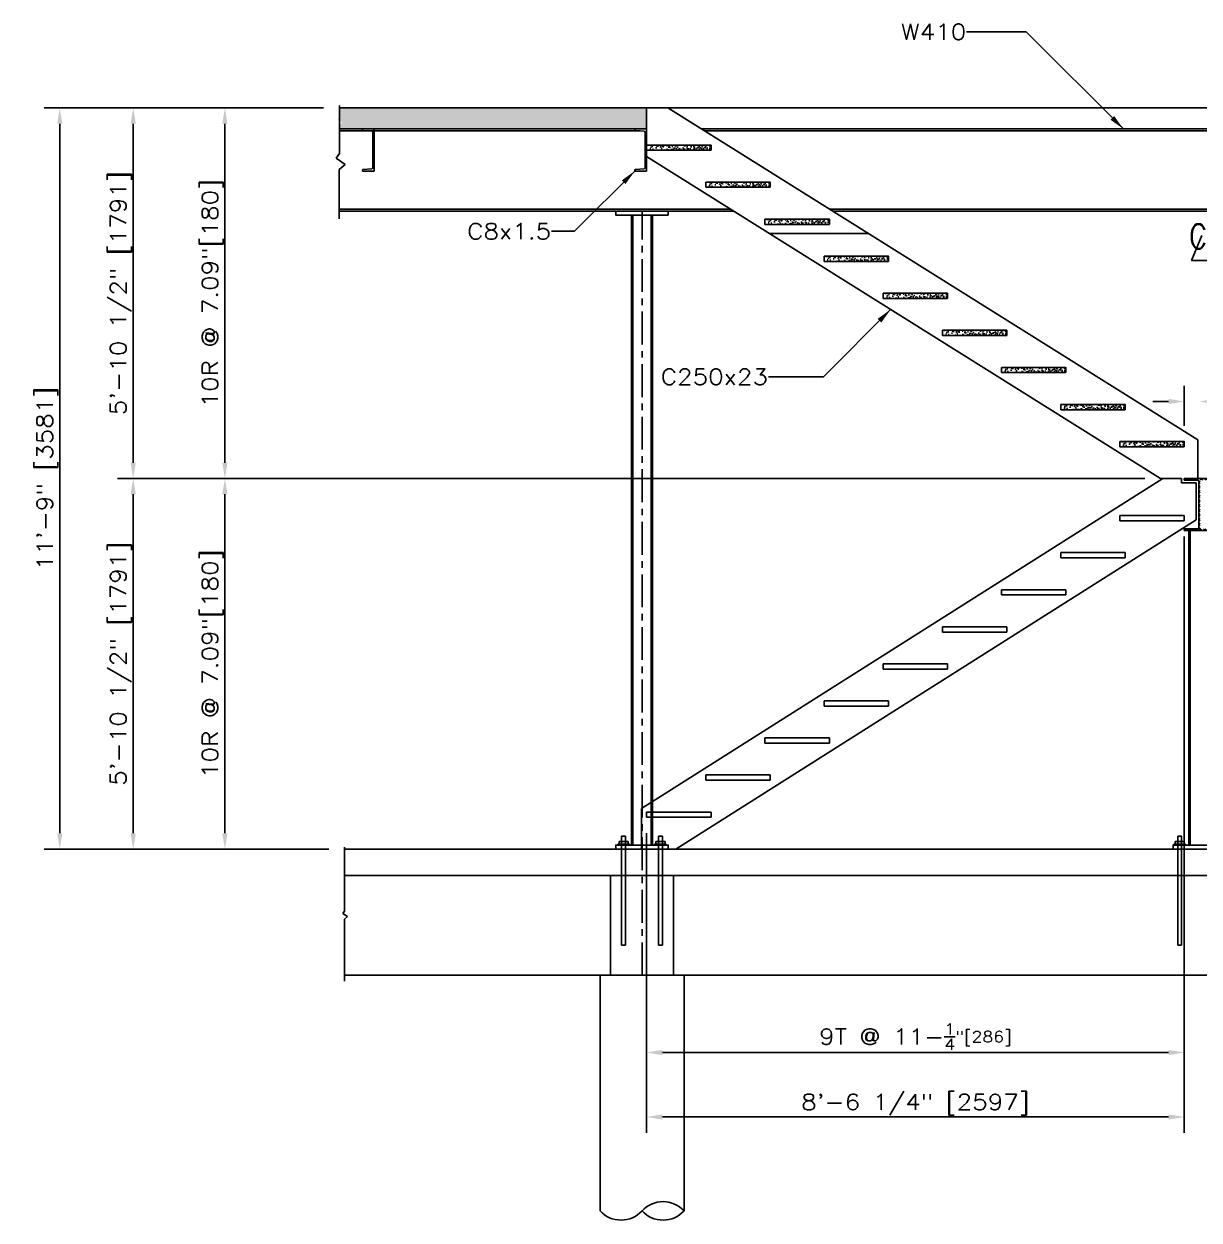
# Model space of a CAD drawing. Header units: inches. Extents: x -229 to 9761, y -1201 to 3580.
# Drawn here: x 924.1 to 1147.6, y 352.4 to 580 of the extents above; entities that cross this region are included whole.
import ezdxf

# ---------------------------------------------------------------- set-up
doc = ezdxf.new("R2010")
doc.units = ezdxf.units.IN
doc.header["$MEASUREMENT"] = 0
doc.linetypes.add('CENTER', pattern=[2, 1.25, -0.25, 0.25, -0.25])
doc.layers.get('DEFPOINTS').update_dxf_attribs({"linetype": 'CONTINUOUS'})
for name, color, linetype in [('C-241-1', 241, 'CONTINUOUS'), ('CENTER', 1, 'CENTER'), ('LAYER131A', 131, 'CONTINUOUS'), ('Struc_Section_BP', 135, 'CONTINUOUS'), ('Struc_Section_Conc', 71, 'CONTINUOUS'), ('Struc_Section_Dim', 5, 'CONTINUOUS'), ('Struc_Section_Steel', 11, 'CONTINUOUS'), ('Structural_SteelBeam', 22, 'CONTINUOUS'), ('TEXT', 4, 'CONTINUOUS')]:
    doc.layers.add(name, color=color, linetype=linetype)
doc.styles.add('ROMANS', font='ROMANS.SHX', dxfattribs={"width": 0.8})
doc.styles.add('ROMANS-115', font='romans.shx', dxfattribs={"width": 1.15})
doc.dimstyles.new('48-ROMANS-115', dxfattribs={"dimtxt": 3, "dimasz": 3, "dimexe": 3, "dimexo": 3, "dimgap": 0.0625, "dimtad": 1, "dimdec": 4, "dimzin": 1, "dimdsep": 46, "dimlunit": 4, "dimtxsty": 'ROMANS-115', "dimcen": 0.0625, "dimclrd": 256, "dimclre": 256, "dimclrt": 256, "dimadec": 0, "dimazin": 0, "dimtfac": 1, "dimtdec": 4, "dimtofl": 0, "dimtmove": 0, "dimatfit": 0, "dimfxl": 1, "dimfrac": 2, "dimtolj": 1, "dimtzin": 0, "dimarcsym": 0})
doc.dimstyles.new('48-ROMANS-115-BPV', dxfattribs={"dimtxt": 3, "dimasz": 3, "dimexe": 3, "dimexo": 3, "dimgap": 0.0625, "dimtad": 1, "dimdec": 4, "dimzin": 1, "dimdsep": 46, "dimlunit": 4, "dimtxsty": 'ROMANS-115', "dimcen": 0.0625, "dimclrd": 256, "dimclre": 256, "dimclrt": 256, "dimadec": 0, "dimazin": 0, "dimtfac": 1, "dimtdec": 4, "dimtofl": 0, "dimtmove": 0, "dimatfit": 0, "dimfxl": 1, "dimfrac": 2, "dimtolj": 1, "dimtzin": 0, "dimarcsym": 0})

# ---------------------------------------------------------------- blocks, each defined once
blk = doc.blocks.new('*D34')
at = {"layer": 'DEFPOINTS', "color": 0, "ltscale": 2}
for p in [(984.08, 564.03), (930.91, 423.03), (985.08, 423.03)]:
    blk.add_point(p, dxfattribs=at)
at = {"layer": 'Struc_Section_Dim', "lineweight": -2, "ltscale": 2}
for p, q in [((981.08, 564.03), (927.91, 564.03)), ((930.91, 561.03), (930.91, 426.03)), ((982.08, 423.03), (927.91, 423.03))]:
    blk.add_line(p, q, dxfattribs=at)
at = {"layer": 'Struc_Section_Dim', "ltscale": 2}
for points in [[(930.41, 561.03), (931.41, 561.03), (930.91, 564.03)], [(930.41, 426.03), (931.41, 426.03), (930.91, 423.03)]]:
    blk.add_solid(points, dxfattribs=at)
at = {"layer": 'Struc_Section_Dim', "ltscale": 2, "insert": (928.56, 493.53), "char_height": 3, "attachment_point": 5, "rotation": 90, "style": 'ROMANS-115'}
blk.add_mtext('\\A1;11\'-9" [3581]', dxfattribs=at)
blk = doc.blocks.new('*D35')
at = {"layer": 'DEFPOINTS', "color": 0, "ltscale": 2}
for p in [(943.04, 564.03), (944.87, 493.53), (1140.24, 493.53)]:
    blk.add_point(p, dxfattribs=at)
at = {"layer": 'Struc_Section_Dim', "lineweight": -2, "ltscale": 2}
for p, q in [((946.04, 564.03), (947.87, 564.03)), ((944.87, 561.03), (944.87, 496.53)), ((1137.24, 493.53), (941.87, 493.53))]:
    blk.add_line(p, q, dxfattribs=at)
at = {"layer": 'Struc_Section_Dim', "ltscale": 2}
for points in [[(944.37, 561.03), (945.37, 561.03), (944.87, 564.03)], [(944.37, 496.53), (945.37, 496.53), (944.87, 493.53)]]:
    blk.add_solid(points, dxfattribs=at)
at = {"layer": 'Struc_Section_Dim', "ltscale": 2, "insert": (942.52, 528.78), "char_height": 3, "attachment_point": 5, "rotation": 90, "style": 'ROMANS-115'}
blk.add_mtext('\\A1;5\'-10 1/2" [1791]', dxfattribs=at)
blk = doc.blocks.new('*D36')
at = {"layer": 'DEFPOINTS', "color": 0, "ltscale": 2}
for p in [(1140.24, 493.53), (944.87, 423.03), (944.87, 423.03)]:
    blk.add_point(p, dxfattribs=at)
at = {"layer": 'Struc_Section_Dim', "lineweight": -2, "ltscale": 2}
for p, q in [((1137.24, 493.53), (941.87, 493.53)), ((944.87, 490.53), (944.87, 426.03))]:
    blk.add_line(p, q, dxfattribs=at)
at = {"layer": 'Struc_Section_Dim', "ltscale": 2}
for points in [[(944.37, 490.53), (945.37, 490.53), (944.87, 493.53)], [(944.37, 426.03), (945.37, 426.03), (944.87, 423.03)]]:
    blk.add_solid(points, dxfattribs=at)
at = {"layer": 'Struc_Section_Dim', "ltscale": 2, "insert": (942.52, 458.28), "char_height": 3, "attachment_point": 5, "rotation": 90, "style": 'ROMANS-115'}
blk.add_mtext('\\A1;5\'-10 1/2" [1791]', dxfattribs=at)
blk = doc.blocks.new('*D37')
at = {"layer": 'DEFPOINTS', "color": 0, "ltscale": 2}
for p in [(964.16, 564.03), (962.31, 493.53), (964.16, 493.53)]:
    blk.add_point(p, dxfattribs=at)
at = {"layer": 'Struc_Section_Dim', "lineweight": -2, "ltscale": 2}
for p, q in [((961.16, 564.03), (959.31, 564.03)), ((962.31, 561.03), (962.31, 496.53)), ((961.16, 493.53), (959.31, 493.53))]:
    blk.add_line(p, q, dxfattribs=at)
at = {"layer": 'Struc_Section_Dim', "ltscale": 2}
for points in [[(961.81, 561.03), (962.81, 561.03), (962.31, 564.03)], [(961.81, 496.53), (962.81, 496.53), (962.31, 493.53)]]:
    blk.add_solid(points, dxfattribs=at)
at = {"layer": 'Struc_Section_Dim', "ltscale": 2, "insert": (959.96, 528.78), "char_height": 3, "attachment_point": 5, "rotation": 90, "style": 'ROMANS-115'}
blk.add_mtext('\\A1;10R @ 7.09"[180] ', dxfattribs=at)
blk = doc.blocks.new('*D38')
at = {"layer": 'DEFPOINTS', "color": 0, "ltscale": 2}
for p in [(964.16, 493.53), (962.31, 423.03), (964.16, 423.03)]:
    blk.add_point(p, dxfattribs=at)
at = {"layer": 'Struc_Section_Dim', "lineweight": -2, "ltscale": 2}
for p, q in [((961.16, 493.53), (959.31, 493.53)), ((962.31, 490.53), (962.31, 426.03)), ((961.16, 423.03), (959.31, 423.03))]:
    blk.add_line(p, q, dxfattribs=at)
at = {"layer": 'Struc_Section_Dim', "ltscale": 2}
for points in [[(961.81, 490.53), (962.81, 490.53), (962.31, 493.53)], [(961.81, 426.03), (962.81, 426.03), (962.31, 423.03)]]:
    blk.add_solid(points, dxfattribs=at)
at = {"layer": 'Struc_Section_Dim', "ltscale": 2, "insert": (959.96, 458.28), "char_height": 3, "attachment_point": 5, "rotation": 90, "style": 'ROMANS-115'}
blk.add_mtext('\\A1;10R @ 7.09"[180] ', dxfattribs=at)
blk = doc.blocks.new('*D39')
at = {"layer": 'DEFPOINTS', "color": 0, "ltscale": 2}
for p in [(1144.77, 485.48), (1042.52, 385.34), (1042.52, 384.33)]:
    blk.add_point(p, dxfattribs=at)
at = {"layer": 'Struc_Section_Dim', "lineweight": -2, "ltscale": 2}
for p, q in [((1042.52, 382.34), (1042.52, 381.33)), ((1141.77, 384.33), (1045.52, 384.33))]:
    blk.add_line(p, q, dxfattribs=at)
at = {"layer": 'Struc_Section_Dim', "ltscale": 2}
for points in [[(1045.52, 384.83), (1045.52, 383.83), (1042.52, 384.33)], [(1141.77, 384.83), (1141.77, 383.83), (1144.77, 384.33)]]:
    blk.add_solid(points, dxfattribs=at)
at = {"layer": 'Struc_Section_Dim', "ltscale": 2, "insert": (1093.64, 387.34), "char_height": 3, "attachment_point": 5, "style": 'ROMANS-115'}
blk.add_mtext('\\A1;\\A1;9T @ 11-\\H0.7x;\\S1/4;"[286]', dxfattribs=at)
blk = doc.blocks.new('*D40')
at = {"layer": 'DEFPOINTS', "color": 0, "ltscale": 2}
for p in [(1144.77, 485.48), (1042.52, 429.08), (1042.52, 372.06)]:
    blk.add_point(p, dxfattribs=at)
at = {"layer": 'Struc_Section_Dim', "lineweight": -2, "ltscale": 2}
for p, q in [((1144.77, 482.48), (1144.77, 369.06)), ((1042.52, 426.08), (1042.52, 369.06)), ((1141.77, 372.06), (1045.52, 372.06))]:
    blk.add_line(p, q, dxfattribs=at)
at = {"layer": 'Struc_Section_Dim', "ltscale": 2}
for points in [[(1045.52, 372.56), (1045.52, 371.56), (1042.52, 372.06)], [(1141.77, 372.56), (1141.77, 371.56), (1144.77, 372.06)]]:
    blk.add_solid(points, dxfattribs=at)
at = {"layer": 'Struc_Section_Dim', "ltscale": 2, "insert": (1093.64, 374.41), "char_height": 3, "attachment_point": 5, "style": 'ROMANS-115'}
blk.add_mtext('\\A1;8\'-6 1/4" [2597]', dxfattribs=at)
blk = doc.blocks.new('CLMARK')
at = {"layer": 'TEXT'}
for p, q in [((1.52, 4.57), (-3.55, -7.61)), ((-3.55, -7.61), (4.06, -7.61))]:
    blk.add_line(p, q, dxfattribs=at)
at = {"layer": 'TEXT', "style": 'ROMANS', "width": 0.8}
blk.add_text('C', height=12, dxfattribs=at).set_placement((-4.59, -1.9))
blk = doc.blocks.new('*D43')
at = {"layer": 'DEFPOINTS', "color": 0, "ltscale": 2}
for p in [(1147.64, 508.18), (1144.77, 500.58), (1147.64, 500.58)]:
    blk.add_point(p, dxfattribs=at)
at = {"layer": 'Struc_Section_Dim', "lineweight": -2, "ltscale": 2}
for p, q in [((1144.77, 503.58), (1144.77, 511.18)), ((1141.77, 508.18), (1138.77, 508.18)), ((1150.64, 508.18), (1181.37, 508.18))]:
    blk.add_line(p, q, dxfattribs=at)
at = {"layer": 'Struc_Section_Dim', "ltscale": 2}
for points in [[(1141.77, 508.68), (1141.77, 507.68), (1144.77, 508.18)], [(1150.64, 508.68), (1150.64, 507.68), (1147.64, 508.18)]]:
    blk.add_solid(points, dxfattribs=at)
at = {"layer": 'Struc_Section_Dim', "ltscale": 2, "char_height": 3, "attachment_point": 5, "style": 'ROMANS-115'}
for s, insert in [('\\A1;0\'-2 7/8"', (1167.51, 515.22)), ('\\A1;[73]', (1167.51, 510.53))]:
    blk.add_mtext(s, dxfattribs=dict(at, insert=insert))

msp = doc.modelspace()

# ---------------------------------------------------------------- hatches: boundary and pattern name
at = {"layer": 'LAYER131A', "ltscale": 2}
h = msp.add_hatch(dxfattribs=at)
h.set_pattern_fill('AR-CONC', color=256, scale=0.2, style=0)
h.set_pattern_definition([(130, (1644.4539, 506.5315), (-1.4345204, -0.1255043), [0.15, -1.65]), (185, (1644.4539, 506.5315), (0.2775027, 1.5043843), [0.12, -1.32]), (79.5486, (1644.3343, 506.5211), (-1.1570188, 1.378879), [0.1274804, -1.4022842]), (133.8158, (1644.4539, 506.9315), (-2.134482, -0.331038), [0.225, -2.475]), (83.3644, (1644.276, 506.904), (-1.8693254, 1.948236), [0.1912206, -2.103426]), (188.8158, (1644.4539, 506.9315), (-1.869324, 1.948237), [0.18, -1.98]), (159, (1644.2539, 506.8315), (-1.193814, -0.8052378), [0.15, -1.65]), (214, (1644.2539, 506.8315), (-0.4866307, 1.4503), [0.12, -1.32]), (108.5486, (1644.1544, 506.7644), (-1.6804453, 0.645061), [0.1274804, -1.4022842]), (142.5, (1644.45386, 506.53154), (-0.0243197, 0.6657877), [0, -1.304, 0, -1.34, 0, -1.325]), (172.5, (1644.45386, 506.53154), (-0.5261391, 0.7888234), [0, -0.764, 0, -1.274, 0, -0.505]), (212.5, (1644.89986, 506.53154), (-1.06764487, -0.04510974), [0, -0.5, 0, -1.56, 0, -2.07]), (222.5, (1645.0999, 506.5315), (-1.1663723, 0.20021), [0, -0.65, 0, -1.036, 0, -1.47])])
h.paths.add_polyline_path([(984.080253, 564.027184), (1042.51783, 564.027184), (1042.51783, 560.027184), (984.041328, 560.027184), (984.041328, 560.743081), (984.625201, 561.248512), (983.768854, 561.870581), (984.080253, 562.298253)])
h = msp.add_hatch(dxfattribs=at)
h.set_pattern_fill('AR-CONC', color=256, scale=0.2, style=0)
h.set_pattern_definition([(130, (1429.7339, 562.9315), (-1.4345204, -0.1255043), [0.15, -1.65]), (185, (1429.7339, 562.9315), (0.2775027, 1.504384), [0.12, -1.32]), (79.5486, (1429.6143, 562.9211), (-1.157019, 1.378879), [0.1274804, -1.402284]), (133.8158, (1429.7339, 563.3315), (-2.134482, -0.331038), [0.225, -2.475]), (83.3644, (1429.556, 563.304), (-1.869325, 1.948236), [0.19122, -2.103426]), (188.8158, (1429.734, 563.3315), (-1.869324, 1.948237), [0.18, -1.98]), (159, (1429.5339, 563.2315), (-1.193814, -0.8052378), [0.15, -1.65]), (214, (1429.5339, 563.2315), (-0.4866307, 1.4503), [0.12, -1.32]), (108.5486, (1429.4344, 563.1644), (-1.6804453, 0.645061), [0.1274804, -1.402284]), (142.5, (1429.7339, 562.93154), (-0.0243197, 0.6657877), [0, -1.304, 0, -1.34, 0, -1.325]), (172.5, (1429.7339, 562.93154), (-0.5261391, 0.7888234), [0, -0.764, 0, -1.274, 0, -0.505]), (212.5, (1430.1799, 562.93154), (-1.0676449, -0.04510974), [0, -0.5, 0, -1.56, 0, -2.07]), (222.5, (1430.3799, 562.9315), (-1.1663723, 0.20021), [0, -0.65, 0, -1.036, 0, -1.47])])
h.paths.add_polyline_path([(1042.51783, 556.977184), (1054.76783, 556.977184), (1054.76783, 555.977184), (1042.51783, 555.977184)])
h = msp.add_hatch(dxfattribs=at)
h.set_pattern_fill('AR-CONC', color=256, scale=0.2, style=0)
h.set_pattern_definition([(130, (1440.9839, 555.8815), (-1.4345204, -0.1255043), [0.15, -1.65]), (185, (1440.9839, 555.8815), (0.2775027, 1.504384), [0.12, -1.32]), (79.5486, (1440.8643, 555.8711), (-1.157019, 1.378879), [0.1274804, -1.402284]), (133.8158, (1440.9839, 556.2815), (-2.134482, -0.331038), [0.225, -2.475]), (83.3644, (1440.806, 556.254), (-1.869325, 1.948236), [0.19122, -2.103426]), (188.8158, (1440.984, 556.2815), (-1.869324, 1.948237), [0.18, -1.98]), (159, (1440.7839, 556.1815), (-1.193814, -0.8052378), [0.15, -1.65]), (214, (1440.7839, 556.1815), (-0.4866307, 1.4503), [0.12, -1.32]), (108.5486, (1440.6844, 556.1144), (-1.6804453, 0.645061), [0.1274804, -1.402284]), (142.5, (1440.9839, 555.88154), (-0.0243197, 0.6657877), [0, -1.304, 0, -1.34, 0, -1.325]), (172.5, (1440.9839, 555.88154), (-0.5261391, 0.7888234), [0, -0.764, 0, -1.274, 0, -0.505]), (212.5, (1441.4299, 555.88154), (-1.0676449, -0.04510974), [0, -0.5, 0, -1.56, 0, -2.07]), (222.5, (1441.6299, 555.8815), (-1.1663723, 0.20021), [0, -0.65, 0, -1.036, 0, -1.47])])
h.paths.add_polyline_path([(1053.76783, 549.927184), (1066.01783, 549.927184), (1066.01783, 548.927184), (1053.76783, 548.927184)])
h = msp.add_hatch(dxfattribs=at)
h.set_pattern_fill('AR-CONC', color=256, scale=0.2, style=0)
h.set_pattern_definition([(130, (1452.2339, 548.8315), (-1.4345204, -0.1255043), [0.15, -1.65]), (185, (1452.2339, 548.8315), (0.2775027, 1.504384), [0.12, -1.32]), (79.5486, (1452.1143, 548.8211), (-1.157019, 1.378879), [0.1274804, -1.402284]), (133.8158, (1452.2339, 549.2315), (-2.134482, -0.331038), [0.225, -2.475]), (83.3644, (1452.056, 549.204), (-1.869325, 1.948236), [0.19122, -2.103426]), (188.8158, (1452.234, 549.2315), (-1.869324, 1.948237), [0.18, -1.98]), (159, (1452.0339, 549.1315), (-1.193814, -0.8052378), [0.15, -1.65]), (214, (1452.0339, 549.1315), (-0.4866307, 1.4503), [0.12, -1.32]), (108.5486, (1451.9344, 549.0644), (-1.6804453, 0.645061), [0.1274804, -1.402284]), (142.5, (1452.2339, 548.83154), (-0.0243197, 0.6657877), [0, -1.304, 0, -1.34, 0, -1.325]), (172.5, (1452.2339, 548.83154), (-0.5261391, 0.7888234), [0, -0.764, 0, -1.274, 0, -0.505]), (212.5, (1452.6799, 548.83154), (-1.0676449, -0.04510974), [0, -0.5, 0, -1.56, 0, -2.07]), (222.5, (1452.8799, 548.8315), (-1.1663723, 0.20021), [0, -0.65, 0, -1.036, 0, -1.47])])
h.paths.add_polyline_path([(1065.01783, 542.877184), (1077.26783, 542.877184), (1077.26783, 541.877184), (1065.01783, 541.877184)])
h = msp.add_hatch(dxfattribs=at)
h.set_pattern_fill('AR-CONC', color=256, scale=0.2, style=0)
h.set_pattern_definition([(130, (1463.4839, 541.7815), (-1.4345204, -0.1255043), [0.15, -1.65]), (185, (1463.4839, 541.7815), (0.2775027, 1.504384), [0.12, -1.32]), (79.5486, (1463.3643, 541.7711), (-1.157019, 1.378879), [0.1274804, -1.402284]), (133.8158, (1463.4839, 542.1815), (-2.134482, -0.331038), [0.225, -2.475]), (83.3644, (1463.306, 542.154), (-1.869325, 1.948236), [0.19122, -2.103426]), (188.8158, (1463.484, 542.1815), (-1.869324, 1.948237), [0.18, -1.98]), (159, (1463.2839, 542.0815), (-1.193814, -0.8052378), [0.15, -1.65]), (214, (1463.2839, 542.0815), (-0.4866307, 1.4503), [0.12, -1.32]), (108.5486, (1463.1844, 542.0144), (-1.6804453, 0.645061), [0.1274804, -1.402284]), (142.5, (1463.4839, 541.78154), (-0.0243197, 0.6657877), [0, -1.304, 0, -1.34, 0, -1.325]), (172.5, (1463.4839, 541.78154), (-0.5261391, 0.7888234), [0, -0.764, 0, -1.274, 0, -0.505]), (212.5, (1463.9299, 541.78154), (-1.0676449, -0.04510974), [0, -0.5, 0, -1.56, 0, -2.07]), (222.5, (1464.1299, 541.7815), (-1.1663723, 0.20021), [0, -0.65, 0, -1.036, 0, -1.47])])
h.paths.add_polyline_path([(1076.26783, 535.827184), (1088.51783, 535.827184), (1088.51783, 534.827184), (1076.26783, 534.827184)])
h = msp.add_hatch(dxfattribs=at)
h.set_pattern_fill('AR-CONC', color=256, scale=0.2, style=0)
h.set_pattern_definition([(130, (1474.7339, 534.7315), (-1.4345204, -0.1255043), [0.15, -1.65]), (185, (1474.7339, 534.7315), (0.2775027, 1.504384), [0.12, -1.32]), (79.5486, (1474.6143, 534.7211), (-1.157019, 1.378879), [0.1274804, -1.402284]), (133.8158, (1474.7339, 535.1315), (-2.134482, -0.331038), [0.225, -2.475]), (83.3644, (1474.556, 535.104), (-1.869325, 1.948236), [0.19122, -2.103426]), (188.8158, (1474.734, 535.1315), (-1.869324, 1.948237), [0.18, -1.98]), (159, (1474.5339, 535.0315), (-1.193814, -0.8052378), [0.15, -1.65]), (214, (1474.5339, 535.0315), (-0.4866307, 1.4503), [0.12, -1.32]), (108.5486, (1474.4344, 534.9644), (-1.6804453, 0.645061), [0.1274804, -1.402284]), (142.5, (1474.7339, 534.73154), (-0.0243197, 0.6657877), [0, -1.304, 0, -1.34, 0, -1.325]), (172.5, (1474.7339, 534.73154), (-0.5261391, 0.7888234), [0, -0.764, 0, -1.274, 0, -0.505]), (212.5, (1475.1799, 534.73154), (-1.0676449, -0.04510974), [0, -0.5, 0, -1.56, 0, -2.07]), (222.5, (1475.3799, 534.7315), (-1.1663723, 0.20021), [0, -0.65, 0, -1.036, 0, -1.47])])
h.paths.add_polyline_path([(1087.51783, 528.777184), (1099.76783, 528.777184), (1099.76783, 527.777184), (1087.51783, 527.777184)])
h = msp.add_hatch(dxfattribs=at)
h.set_pattern_fill('AR-CONC', color=256, scale=0.2, style=0)
h.set_pattern_definition([(130, (1485.9839, 527.6815), (-1.4345204, -0.1255043), [0.15, -1.65]), (185, (1485.9839, 527.6815), (0.2775027, 1.504384), [0.12, -1.32]), (79.5486, (1485.8643, 527.6711), (-1.157019, 1.378879), [0.1274804, -1.402284]), (133.8158, (1485.9839, 528.0815), (-2.134482, -0.331038), [0.225, -2.475]), (83.3644, (1485.806, 528.054), (-1.869325, 1.948236), [0.19122, -2.103426]), (188.8158, (1485.984, 528.0815), (-1.869324, 1.948237), [0.18, -1.98]), (159, (1485.7839, 527.9815), (-1.193814, -0.8052378), [0.15, -1.65]), (214, (1485.7839, 527.9815), (-0.4866307, 1.4503), [0.12, -1.32]), (108.5486, (1485.6844, 527.9144), (-1.6804453, 0.645061), [0.1274804, -1.402284]), (142.5, (1485.9839, 527.68154), (-0.0243197, 0.6657877), [0, -1.304, 0, -1.34, 0, -1.325]), (172.5, (1485.9839, 527.68154), (-0.5261391, 0.7888234), [0, -0.764, 0, -1.274, 0, -0.505]), (212.5, (1486.4299, 527.68154), (-1.0676449, -0.04510974), [0, -0.5, 0, -1.56, 0, -2.07]), (222.5, (1486.6299, 527.6815), (-1.1663723, 0.20021), [0, -0.65, 0, -1.036, 0, -1.47])])
h.paths.add_polyline_path([(1098.76783, 521.727184), (1111.01783, 521.727184), (1111.01783, 520.727184), (1098.76783, 520.727184)])
h = msp.add_hatch(dxfattribs=at)
h.set_pattern_fill('AR-CONC', color=256, scale=0.2, style=0)
h.set_pattern_definition([(130, (1497.2339, 520.6315), (-1.4345204, -0.1255043), [0.15, -1.65]), (185, (1497.2339, 520.6315), (0.2775027, 1.504384), [0.12, -1.32]), (79.5486, (1497.1143, 520.6211), (-1.157019, 1.378879), [0.1274804, -1.402284]), (133.8158, (1497.2339, 521.0315), (-2.134482, -0.331038), [0.225, -2.475]), (83.3644, (1497.056, 521.004), (-1.869325, 1.948236), [0.19122, -2.103426]), (188.8158, (1497.234, 521.0315), (-1.869324, 1.948237), [0.18, -1.98]), (159, (1497.0339, 520.9315), (-1.193814, -0.8052378), [0.15, -1.65]), (214, (1497.0339, 520.9315), (-0.4866307, 1.4503), [0.12, -1.32]), (108.5486, (1496.9344, 520.8644), (-1.6804453, 0.645061), [0.1274804, -1.402284]), (142.5, (1497.2339, 520.63154), (-0.0243197, 0.6657877), [0, -1.304, 0, -1.34, 0, -1.325]), (172.5, (1497.2339, 520.63154), (-0.5261391, 0.7888234), [0, -0.764, 0, -1.274, 0, -0.505]), (212.5, (1497.6799, 520.63154), (-1.0676449, -0.04510974), [0, -0.5, 0, -1.56, 0, -2.07]), (222.5, (1497.8799, 520.6315), (-1.1663723, 0.20021), [0, -0.65, 0, -1.036, 0, -1.47])])
h.paths.add_polyline_path([(1110.01783, 514.677184), (1122.26783, 514.677184), (1122.26783, 513.677184), (1110.01783, 513.677184)])
h = msp.add_hatch(dxfattribs=at)
h.set_pattern_fill('AR-CONC', color=256, scale=0.2, style=0)
h.set_pattern_definition([(130, (1508.4839, 513.5815), (-1.4345204, -0.1255043), [0.15, -1.65]), (185, (1508.4839, 513.5815), (0.2775027, 1.504384), [0.12, -1.32]), (79.5486, (1508.3643, 513.5711), (-1.157019, 1.378879), [0.1274804, -1.402284]), (133.8158, (1508.4839, 513.9815), (-2.134482, -0.331038), [0.225, -2.475]), (83.3644, (1508.306, 513.954), (-1.869325, 1.948236), [0.19122, -2.103426]), (188.8158, (1508.484, 513.9815), (-1.869324, 1.948237), [0.18, -1.98]), (159, (1508.2839, 513.8815), (-1.193814, -0.8052378), [0.15, -1.65]), (214, (1508.2839, 513.8815), (-0.4866307, 1.4503), [0.12, -1.32]), (108.5486, (1508.1844, 513.8144), (-1.6804453, 0.645061), [0.1274804, -1.402284]), (142.5, (1508.4839, 513.58154), (-0.0243197, 0.6657877), [0, -1.304, 0, -1.34, 0, -1.325]), (172.5, (1508.4839, 513.58154), (-0.5261391, 0.7888234), [0, -0.764, 0, -1.274, 0, -0.505]), (212.5, (1508.9299, 513.58154), (-1.0676449, -0.04510974), [0, -0.5, 0, -1.56, 0, -2.07]), (222.5, (1509.1299, 513.5815), (-1.1663723, 0.20021), [0, -0.65, 0, -1.036, 0, -1.47])])
h.paths.add_polyline_path([(1121.26783, 507.627184), (1133.51783, 507.627184), (1133.51783, 506.627184), (1121.26783, 506.627184)])
h = msp.add_hatch(dxfattribs=at)
h.set_pattern_fill('AR-CONC', color=256, scale=0.2, style=0)
h.set_pattern_definition([(130, (1519.7339, 506.5315), (-1.4345204, -0.1255043), [0.15, -1.65]), (185, (1519.7339, 506.5315), (0.2775027, 1.504384), [0.12, -1.32]), (79.5486, (1519.6143, 506.5211), (-1.157019, 1.378879), [0.1274804, -1.402284]), (133.8158, (1519.7339, 506.9315), (-2.134482, -0.331038), [0.225, -2.475]), (83.3644, (1519.556, 506.904), (-1.869325, 1.948236), [0.19122, -2.103426]), (188.8158, (1519.734, 506.9315), (-1.869324, 1.948237), [0.18, -1.98]), (159, (1519.5339, 506.8315), (-1.193814, -0.8052378), [0.15, -1.65]), (214, (1519.5339, 506.8315), (-0.4866307, 1.4503), [0.12, -1.32]), (108.5486, (1519.4344, 506.7644), (-1.6804453, 0.645061), [0.1274804, -1.402284]), (142.5, (1519.7339, 506.53154), (-0.0243197, 0.6657877), [0, -1.304, 0, -1.34, 0, -1.325]), (172.5, (1519.7339, 506.53154), (-0.5261391, 0.7888234), [0, -0.764, 0, -1.274, 0, -0.505]), (212.5, (1520.1799, 506.53154), (-1.0676449, -0.04510974), [0, -0.5, 0, -1.56, 0, -2.07]), (222.5, (1520.3799, 506.5315), (-1.1663723, 0.20021), [0, -0.65, 0, -1.036, 0, -1.47])])
h.paths.add_polyline_path([(1132.51783, 500.577184), (1144.76783, 500.577184), (1144.76783, 499.577184), (1132.51783, 499.577184)])
at = {"layer": 'Struc_Section_Steel', "ltscale": 2}
h = msp.add_hatch(dxfattribs=at)
h.set_pattern_fill('STEEL', color=256, scale=5, style=0)
h.set_pattern_definition([(135, (1252.51846, 509.7791), (0.4419417, 0.4419417), []), (135, (1252.51846, 510.0916), (0.4419417, 0.4419417), [])])
h.paths.add_polyline_path([(1144.76783, 493.214684), (1144.76783, 493.527184), (1150.51783, 493.527184), (1150.51783, 493.214684), (1148.01783, 493.214684, 0.4142135624), (1147.76783, 492.964684), (1147.76783, 484.214684, 0.4142135624), (1148.01783, 483.964684), (1150.51783, 483.964684), (1150.51783, 483.652184), (1144.76783, 483.652184), (1144.76783, 483.964684), (1147.26783, 483.964684, 0.4142135624), (1147.51783, 484.214684), (1147.51783, 492.964684, 0.4142135624), (1147.26783, 493.214684)])

# ---------------------------------------------------------------- linework, layer by layer
at = {"layer": 'C-241-1'}
for p, q in [((1037.021902, 423.962751), (1039.263758, 423.962751)), ((1037.021902, 423.962751), (1037.021902, 423.777184)), ((1037.021902, 423.777184), (1039.263758, 423.777184)), ((1037.271902, 424.457596), (1039.013758, 424.457596)), ((1037.271902, 424.457596), (1037.271902, 423.962751)), ((1037.766748, 425.498833), (1037.766748, 424.457596)), ((1037.766748, 425.498833), (1038.518912, 425.498833)), ((1038.518912, 425.498833), (1038.518912, 424.457596)), ((1039.013758, 424.457596), (1039.013758, 423.962751)), ((1039.263758, 423.962751), (1039.263758, 423.777184)), ((1046.263758, 423.962751), (1044.021902, 423.962751)), ((1044.021902, 423.962751), (1044.021902, 423.777184)), ((1046.263758, 423.777184), (1044.021902, 423.777184)), ((1046.013758, 424.457596), (1044.271902, 424.457596)), ((1044.271902, 424.457596), (1044.271902, 423.962751)), ((1044.766748, 425.498833), (1044.766748, 424.457596)), ((1045.518912, 425.498833), (1044.766748, 425.498833)), ((1045.518912, 425.498833), (1045.518912, 424.457596)), ((1046.013758, 424.457596), (1046.013758, 423.962751)), ((1046.263758, 423.962751), (1046.263758, 423.777184)), ((1142.771902, 423.962751), (1145.013758, 423.962751)), ((1142.771902, 423.962751), (1142.771902, 423.777184)), ((1142.771902, 423.777184), (1145.013758, 423.777184)), ((1143.021902, 424.457596), (1144.763758, 424.457596)), ((1143.021902, 424.457596), (1143.021902, 423.962751)), ((1143.516748, 425.498833), (1143.516748, 424.457596)), ((1143.516748, 425.498833), (1144.268912, 425.498833)), ((1144.268912, 425.498833), (1144.268912, 424.457596)), ((1144.763758, 424.457596), (1144.763758, 423.962751)), ((1145.013758, 423.962751), (1145.013758, 423.777184))]:
    msp.add_line(p, q, dxfattribs=at)
at = {"layer": 'C-241-1', "ltscale": 10}
for p, q in [((1037.766748, 424.457596), (1037.766748, 404.777184)), ((1038.518912, 424.457596), (1038.518912, 404.777184)), ((1044.766748, 424.457596), (1044.766748, 404.777184)), ((1045.518912, 424.457596), (1045.518912, 404.777184)), ((1143.516748, 424.457596), (1143.516748, 404.777184)), ((1144.268912, 424.457596), (1144.268912, 404.777184)), ((1037.766748, 404.777184), (1038.518912, 404.777184)), ((1045.518912, 404.777184), (1044.766748, 404.777184)), ((1143.516748, 404.777184), (1144.268912, 404.777184))]:
    msp.add_line(p, q, dxfattribs=at)
at = {"layer": 'CENTER', "ltscale": 5}
msp.add_line((1041.64283, 399.027184), (1041.64283, 544.402184), dxfattribs=at)
at = {"layer": 'LAYER131A'}
for p, q in [((1042.51783, 556.977184), (1054.76783, 556.977184)), ((1042.51783, 555.977184), (1042.51783, 556.977184)), ((1042.51783, 555.977184), (1054.76783, 555.977184)), ((1054.76783, 555.977184), (1054.76783, 556.977184)), ((1053.76783, 549.927184), (1066.01783, 549.927184)), ((1053.76783, 548.927184), (1053.76783, 549.927184)), ((1053.76783, 548.927184), (1066.01783, 548.927184)), ((1066.01783, 548.927184), (1066.01783, 549.927184)), ((1039.64283, 543.652184), (1039.64283, 423.777184)), ((1043.64283, 543.652184), (1043.64283, 432.080846)), ((1065.01783, 542.877184), (1077.26783, 542.877184)), ((1065.01783, 541.877184), (1065.01783, 542.877184)), ((1065.01783, 541.877184), (1077.26783, 541.877184)), ((1077.26783, 541.877184), (1077.26783, 542.877184)), ((1076.26783, 535.827184), (1088.51783, 535.827184)), ((1076.26783, 535.827184), (1087.51783, 535.827184)), ((1076.26783, 534.827184), (1076.26783, 535.827184)), ((1076.26783, 534.827184), (1088.51783, 534.827184)), ((1088.51783, 534.827184), (1088.51783, 535.827184)), ((1087.51783, 528.777184), (1099.76783, 528.777184)), ((1087.51783, 527.777184), (1087.51783, 528.777184)), ((1099.76783, 527.777184), (1099.76783, 528.777184)), ((1087.51783, 527.777184), (1099.76783, 527.777184)), ((1098.76783, 521.727184), (1111.01783, 521.727184)), ((1098.76783, 520.727184), (1098.76783, 521.727184)), ((1111.01783, 520.727184), (1111.01783, 521.727184)), ((1098.76783, 520.727184), (1111.01783, 520.727184)), ((1110.01783, 514.677184), (1122.26783, 514.677184)), ((1110.01783, 513.677184), (1110.01783, 514.677184)), ((1122.26783, 513.677184), (1122.26783, 514.677184)), ((1110.01783, 513.677184), (1122.26783, 513.677184)), ((1121.26783, 507.627184), (1133.51783, 507.627184)), ((1121.26783, 506.627184), (1121.26783, 507.627184)), ((1133.51783, 506.627184), (1133.51783, 507.627184)), ((1121.26783, 506.627184), (1133.51783, 506.627184)), ((1132.51783, 500.577184), (1144.76783, 500.577184)), ((1132.51783, 499.577184), (1132.51783, 500.577184)), ((1132.51783, 499.577184), (1144.76783, 499.577184)), ((1144.76783, 499.577184), (1144.76783, 500.577184)), ((1132.51783, 485.477184), (1132.51783, 486.477184)), ((1144.76783, 485.477184), (1144.76783, 486.477184)), ((1145.64283, 483.652184), (1145.64283, 423.777184)), ((1121.26783, 478.427184), (1121.26783, 479.427184)), ((1133.51783, 478.427184), (1133.51783, 479.427184)), ((1110.01783, 471.377184), (1110.01783, 472.377184)), ((1122.26783, 471.377184), (1122.26783, 472.377184)), ((1098.76783, 464.327184), (1098.76783, 465.327184)), ((1111.01783, 464.327184), (1111.01783, 465.327184)), ((1087.51783, 457.277184), (1087.51783, 458.277184)), ((1099.76783, 457.277184), (1099.76783, 458.277184)), ((1076.26783, 450.227184), (1076.26783, 451.227184)), ((1088.51783, 450.227184), (1088.51783, 451.227184)), ((1065.01783, 443.177184), (1065.01783, 444.177184)), ((1077.26783, 443.177184), (1077.26783, 444.177184)), ((1053.76783, 436.127184), (1053.76783, 437.127184)), ((1066.01783, 436.127184), (1066.01783, 437.127184)), ((1042.51783, 429.077184), (1042.51783, 430.077184)), ((1054.76783, 429.077184), (1054.76783, 430.077184)), ((1033.656921, 399.027184), (1033.656921, 354.200354)), ((1033.656921, 399.027184), (1049.628738, 399.027184)), ((1049.628738, 399.027184), (1049.628738, 354.200354))]:
    msp.add_line(p, q, dxfattribs=at)
at = {"layer": 'LAYER131A', "ltscale": 10}
for p, q in [((1144.76783, 486.477184), (1132.51783, 486.477184)), ((1144.76783, 485.477184), (1132.51783, 485.477184)), ((1133.51783, 479.427184), (1121.26783, 479.427184)), ((1133.51783, 478.427184), (1121.26783, 478.427184)), ((1122.26783, 472.377184), (1110.01783, 472.377184)), ((1122.26783, 471.377184), (1110.01783, 471.377184)), ((1111.01783, 465.327184), (1098.76783, 465.327184)), ((1111.01783, 464.327184), (1098.76783, 464.327184)), ((1099.76783, 458.277184), (1087.51783, 458.277184)), ((1099.76783, 457.277184), (1087.51783, 457.277184)), ((1088.51783, 451.227184), (1076.26783, 451.227184)), ((1088.51783, 450.227184), (1076.26783, 450.227184)), ((1077.26783, 444.177184), (1065.01783, 444.177184)), ((1077.26783, 443.177184), (1065.01783, 443.177184)), ((1066.01783, 437.127184), (1053.76783, 437.127184)), ((1066.01783, 436.127184), (1053.76783, 436.127184)), ((1054.76783, 430.077184), (1042.51783, 430.077184)), ((1054.76783, 429.077184), (1042.51783, 429.077184))]:
    msp.add_line(p, q, dxfattribs=at)
at = {"layer": 'LAYER131A'}
for centre, start, end in [((1045.635784, 350.53044), 42.58603586, 137.41396414), ((1037.649876, 357.870268), 222.58603586, 317.41396414), ((1045.635784, 357.870268), 222.58603586, 317.41396414)]:
    msp.add_arc(centre, 5.423279, start, end, dxfattribs=at)
at = {"layer": 'Struc_Section_BP', "ltscale": 2}
for points in [[(1046.64283, 543.652184), (1036.64283, 543.652184), (1036.64283, 544.402184), (1046.64283, 544.402184)], [(1046.64283, 423.027184), (1036.64283, 423.027184), (1036.64283, 423.777184), (1046.64283, 423.777184)], [(1152.64283, 423.027184), (1142.64283, 423.027184), (1142.64283, 423.777184), (1152.64283, 423.777184)]]:
    msp.add_lwpolyline(points, close=True, dxfattribs=at)
at = {"layer": 'Struc_Section_Conc', "ltscale": 2}
for p, q in [((984.080253, 564.475494), (984.080253, 555.379871)), ((1042.51783, 564.027184), (984.080253, 564.027184)), ((1042.51783, 560.027184), (1042.51783, 564.027184)), ((1194.76783, 564.027184), (1046.568741, 564.027184)), ((1042.51783, 560.027184), (984.041328, 560.027184)), ((1197.51783, 560.027184), (1052.95172, 560.027184)), ((1041.26783, 559.652184), (984.080253, 559.652184)), ((1194.39283, 559.652184), (1053.550124, 559.652184)), ((984.080253, 555.379871), (983.44333, 554.505125)), ((983.44333, 554.505125), (985.156023, 553.260988)), ((985.156023, 553.260988), (984.041328, 552.29605)), ((984.041328, 552.29605), (984.041328, 542.963051)), ((1058.454936, 544.777184), (984.041328, 544.777184)), ((1059.05334, 544.402184), (984.041328, 544.402184)), ((1197.01783, 544.777184), (1077.286826, 544.777184)), ((1197.01783, 544.402184), (1077.885231, 544.402184)), ((985.080253, 423.409351), (985.080253, 411.221898)), ((1235.400553, 423.027184), (985.080253, 423.027184)), ((1235.361628, 418.027184), (985.041328, 418.027184)), ((1035.64283, 399.027184), (1035.64283, 418.027184)), ((1047.64283, 399.027184), (1047.64283, 418.027184)), ((985.080253, 411.221898), (984.768854, 410.794226)), ((984.768854, 410.794226), (985.625201, 410.172157)), ((985.625201, 410.172157), (985.041328, 409.666726)), ((985.041328, 409.666726), (985.041328, 397.909295)), ((1235.400553, 399.027184), (985.080253, 399.027184)), ((1047.64283, 399.027184), (1035.64283, 399.027184)), ((1047.64283, 399.027184), (1035.64283, 399.027184))]:
    msp.add_line(p, q, dxfattribs=at)
at = {"layer": 'Struc_Section_Steel', "ltscale": 2}
for p, q in [((1042.51783, 564.027184), (1046.568741, 564.027184)), ((1042.51783, 555.05947), (1042.51783, 564.027184)), ((1042.51783, 558.527184), (1042.51783, 564.027184)), ((1042.51783, 564.027184), (1042.51783, 555.05947)), ((1046.568741, 564.027184), (1147.32783, 500.884822)), ((990.70783, 560.027184), (988.45783, 560.027184)), ((988.45783, 560.027184), (988.45783, 559.854214)), ((990.70783, 552.027184), (990.70783, 560.027184)), ((1042.51783, 560.027184), (1040.26783, 560.027184)), ((1040.26783, 560.027184), (1040.26783, 559.854214)), ((1042.51783, 552.027184), (1042.51783, 560.027184)), ((990.229619, 559.584661), (988.571936, 559.72969)), ((990.45783, 552.718755), (990.45783, 559.335612)), ((1042.039619, 559.584661), (1040.381936, 559.72969)), ((1042.26783, 552.718755), (1042.26783, 559.335612)), ((1042.51783, 554.764437), (1140.23685, 493.527184)), ((988.45783, 552.200154), (988.45783, 552.027184)), ((990.70783, 552.027184), (988.45783, 552.027184)), ((990.229619, 552.469707), (988.571936, 552.324678)), ((1040.26783, 552.200154), (1040.26783, 552.027184)), ((1042.51783, 552.027184), (1040.26783, 552.027184)), ((1042.039619, 552.469707), (1040.381936, 552.324678)), ((1147.32783, 493.527184), (1147.32783, 500.884822)), ((1140.716919, 493.527184), (1041.51783, 430.735755)), ((1140.23685, 493.527184), (1144.26783, 493.527184)), ((1144.76783, 493.214684), (1144.76783, 493.527184)), ((1144.76783, 493.527184), (1147.32783, 493.527184)), ((1147.01783, 485.689015), (1048.04881, 423.027184)), ((1041.51783, 423.027184), (1041.51783, 430.735755)), ((1048.04881, 423.027184), (1041.51783, 423.027184))]:
    msp.add_line(p, q, dxfattribs=at)
at = {"layer": 'Struc_Section_Steel', "ltscale": 4}
for p, q in [((1039.89283, 543.652184), (1039.89283, 423.777184)), ((1043.39283, 543.652184), (1043.39283, 423.777184)), ((1145.89283, 483.652184), (1145.89283, 423.777184)), ((1043.64283, 432.080846), (1043.64283, 423.777184))]:
    msp.add_line(p, q, dxfattribs=at)
at = {"layer": 'Struc_Section_Steel'}
for p, q in [((1144.26783, 493.527184), (1144.26783, 492.714684)), ((1147.01783, 492.714684), (1144.26783, 492.714684)), ((1150.51783, 493.527184), (1144.76783, 493.527184)), ((1144.76783, 493.527184), (1144.76783, 493.214684)), ((1147.26783, 493.214684), (1144.76783, 493.214684)), ((1147.01783, 485.689015), (1147.01783, 492.714684)), ((1147.51783, 484.214684), (1147.51783, 492.964684)), ((1144.76783, 483.964684), (1147.26783, 483.964684)), ((1144.76783, 483.964684), (1144.76783, 483.652184)), ((1144.76783, 483.652184), (1150.51783, 483.652184))]:
    msp.add_line(p, q, dxfattribs=at)
at = {"layer": 'Struc_Section_Steel', "ltscale": 2}
for centre, radius, start, end in [((988.58283, 559.854214), 0.125, 180, 265), ((1040.39283, 559.854214), 0.125, 180, 265), ((990.20783, 559.335612), 0.25, 0, 85), ((1042.01783, 559.335612), 0.25, 0, 85), ((988.58283, 552.200154), 0.125, 95, 180), ((990.20783, 552.718755), 0.25, 275, 0), ((1040.39283, 552.200154), 0.125, 95, 180), ((1042.01783, 552.718755), 0.25, 275, 0)]:
    msp.add_arc(centre, radius, start, end, dxfattribs=at)
at = {"layer": 'Struc_Section_Steel'}
for centre, start, end in [((1147.26783, 492.964684), 0, 90), ((1147.26783, 484.214684), 270, 0)]:
    msp.add_arc(centre, 0.25, start, end, dxfattribs=at)
at = {"layer": 'Structural_SteelBeam', "ltscale": 10}
msp.add_line((1084.667145, 540.152184), (1065.835255, 540.152184), dxfattribs=at)

# ---------------------------------------------------------------- block references
at = {"layer": 'Struc_Section_Dim', "ltscale": 2, "xscale": 0.390625, "yscale": 0.390625, "zscale": 0.390625}
msp.add_blockref('CLMARK', (1147.512724, 537.980609), dxfattribs=at)

# ---------------------------------------------------------------- texts
at = {"layer": 'Struc_Section_Dim', "ltscale": 2, "char_height": 3, "attachment_point": 3, "style": 'ROMANS-115'}
for s, insert in [('\\A1;W410', (1103.315882, 580.015021)), ('\\A1;C8x1.5', (1024.359109, 542.068744)), ('\\A1;C250x23', (1065.601675, 514.378485))]:
    msp.add_mtext(s, dxfattribs=dict(at, insert=insert))

# ---------------------------------------------------------------- dimensions: what is measured, and where the dimension line sits
at = {"layer": 'Struc_Section_Dim', "ltscale": 2}
for base, p1, p2, angle, picture, middle in [((930.912935, 423.027184), (984.080253, 564.027184), (985.080253, 423.027184), 90, '*D34', (928.564721, 493.527184)), ((944.865543, 493.527184), (943.042474, 564.027184), (1140.23685, 493.527184), 90, '*D35', (942.517328, 528.777184)), ((944.865543, 423.027184), (1140.23685, 493.527184), (944.865543, 423.027184), 90, '*D36', (942.517328, 458.277184)), ((1042.51783, 372.061981), (1144.76783, 485.477184), (1042.51783, 429.077184), 180, '*D40', (1093.64283, 374.410196))]:
    dim = msp.add_linear_dim(base=base, p1=p1, p2=p2, angle=angle, dimstyle='48-ROMANS-115', dxfattribs=at)
    dim.commit()
    dim.dimension.update_dxf_attribs({"geometry": picture, "text_midpoint": middle})
for base, p1, p2, picture, middle in [((962.307541, 493.527184), (964.156691, 564.027184), (964.156691, 493.527184), '*D37', (959.959327, 528.777184)), ((962.307541, 423.027184), (964.156691, 493.527184), (964.156691, 423.027184), '*D38', (959.959327, 458.277184))]:
    dim = msp.add_linear_dim(base=base, p1=p1, p2=p2, angle=90, text='10R @ 7.09"[180] ', dimstyle='48-ROMANS-115', dxfattribs=at)
    dim.commit()
    dim.dimension.update_dxf_attribs({"geometry": picture, "text_midpoint": middle})
dim = msp.add_linear_dim(base=(1147.64283, 508.178702), p1=(1144.76783, 500.577184), p2=(1147.64283, 500.577184), dimstyle='48-ROMANS-115-BPV', override={"dimpost": '\\X', "dimse2": 1}, dxfattribs=at)
dim.commit()
dim.dimension.update_dxf_attribs({"geometry": '*D43', "text_midpoint": (1167.50533, 512.875131)})
dim = msp.add_linear_dim(base=(1042.51783, 384.32998), p1=(1144.76783, 485.477184), p2=(1042.51783, 385.341888), angle=180, text='\\A1;9T @ 11-{\\H0.7x;\\S1/4;}"[286]', dimstyle='48-ROMANS-115', override={"dimse1": 1}, dxfattribs=at)
dim.commit()
dim.dimension.update_dxf_attribs({"geometry": '*D39', "text_midpoint": (1093.64283, 387.34248)})

# ---------------------------------------------------------------- leaders
at = {"layer": 'Struc_Section_Dim', "ltscale": 2, "annotation_type": 0, "has_hookline": 1, "hookline_direction": 1}
for points, text_width in [([(1133.195803, 560.027184), (1114.707966, 578.515021), (1103.378382, 578.515021)], 12.978571), ([(1040.26783, 552.027184), (1028.80939, 540.568744), (1024.421609, 540.568744)], 16.757143), ([(1088.926471, 525.681688), (1076.123268, 512.878485), (1065.664175, 512.878485)], 21.685714)]:
    msp.add_leader(points, dimstyle='48-ROMANS-115', override={"dimgap": 0.0625, "dimtad": 0}, dxfattribs=dict(at, text_width=text_width))

doc.saveas('drawing.dxf')
